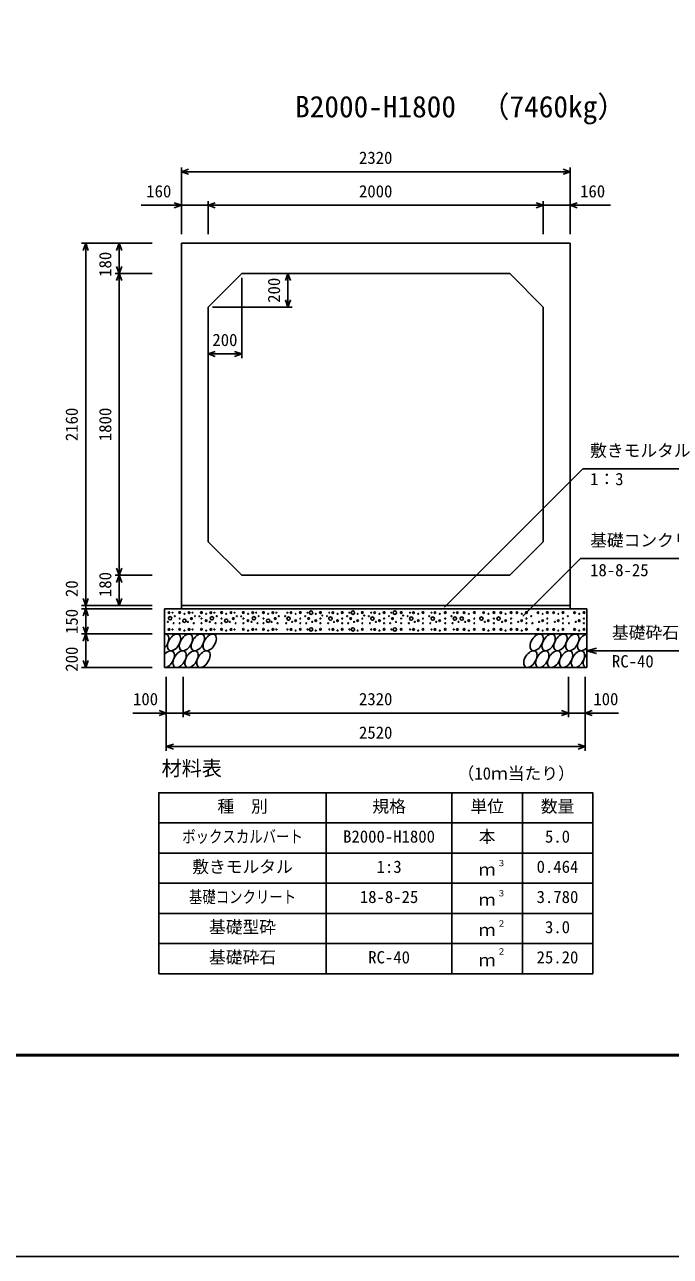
# Model space of a CAD drawing. Units: millimetres, scale not verified. Extents: x -50400 to 50400, y -17820 to 17820.
# Drawn here: x 23864 to 27718, y -17820 to -10474 of the extents above; entities that cross this region are included whole.
import ezdxf
from ezdxf.enums import TextEntityAlignment as Align

# ---------------------------------------------------------------- set-up
doc = ezdxf.new("R2010")
doc.units = ezdxf.units.MM
doc.header["$LTSCALE"] = 60
for name, color, linetype, lineweight in [('0-0_DIM', 7, 'Continuous', 25), ('0-1_Defpoints', 5, 'Continuous', 25), ('0-2_HATCH', 6, 'Continuous', 25), ('0-3_HYO', 3, 'Continuous', 25), ('0-4_HYO2', 4, 'Continuous', 25), ('0-5_OUTLINE', 3, 'Continuous', 25), ('0-7_TXT', 7, 'Continuous', 25), ('0-8_WAKU', 3, 'Continuous', 25)]:
    doc.layers.add(name, color=color, linetype=linetype, lineweight=lineweight)
doc.styles.add('ＭＳ ゴシック', font='')
doc.styles.get('ＭＳ ゴシック').set_extended_font_data('MS Gothic')

msp = doc.modelspace()

# ---------------------------------------------------------------- linework, layer by layer
at = {"layer": '0-0_DIM'}
for p, q in [((24799.98, -11326.22), (24799.98, -11723.11)), ((27119.98, -11351.22), (24799.98, -11351.22)), ((27119.98, -11326.22), (27119.98, -11723.11)), ((24959.98, -11526.22), (24959.98, -11723.11)), ((26959.98, -11526.22), (26959.98, -11723.11)), ((24559.24, -11551.22), (24799.98, -11551.22)), ((24959.98, -11551.22), (24799.98, -11551.22)), ((26959.98, -11551.22), (24959.98, -11551.22)), ((26959.98, -11551.22), (27119.98, -11551.22)), ((27360.73, -11551.22), (27119.98, -11551.22)), ((24203.88, -11778.11), (24624.98, -11778.11)), ((24228.88, -13938.11), (24228.88, -11778.11)), ((24428.88, -11778.11), (24428.88, -11958.11)), ((24403.88, -11958.11), (24624.98, -11958.11)), ((24428.88, -11958.11), (24428.88, -13758.11)), ((25436.05, -12158.11), (25436.05, -11958.11)), ((25159.98, -11983.11), (25159.98, -12462.83)), ((24984.98, -12158.11), (25461.05, -12158.11)), ((25159.98, -12437.83), (24959.98, -12437.83)), ((26371.17, -13947.69), (27196.48, -13122.38)), ((28028.89, -13122.38), (27196.48, -13122.38)), ((26838.01, -14001.84), (27182.07, -13657.78)), ((28281.62, -13657.78), (27182.07, -13657.78)), ((24403.88, -13758.11), (24624.98, -13758.11)), ((24428.88, -13938.11), (24428.88, -13758.11)), ((24203.88, -13938.11), (24624.98, -13938.11)), ((24228.88, -13938.11), (24228.88, -13958.11)), ((24203.88, -13958.11), (24624.98, -13958.11)), ((24228.88, -13958.11), (24228.88, -14108.11)), ((24203.88, -14108.11), (24624.98, -14108.11)), ((24228.88, -14108.11), (24228.88, -14308.11)), ((27219.98, -14208.11), (27277.94, -14192.58)), ((27899.79, -14208.11), (27219.98, -14208.11)), ((27219.98, -14208.11), (27277.94, -14223.64)), ((24203.88, -14308.11), (24624.98, -14308.11)), ((24709.98, -14804.72), (24709.98, -14363.11)), ((24809.98, -14604.72), (24809.98, -14363.11)), ((27109.98, -14604.72), (27109.98, -14363.11)), ((27109.98, -14604.72), (27109.98, -14363.11)), ((27209.98, -14804.72), (27209.98, -14363.11)), ((24510.44, -14579.72), (24709.98, -14579.72)), ((24809.98, -14579.72), (24709.98, -14579.72)), ((27109.98, -14579.72), (24809.98, -14579.72)), ((27209.98, -14579.72), (27109.98, -14579.72)), ((27409.53, -14579.72), (27209.98, -14579.72)), ((27209.98, -14779.72), (24709.98, -14779.72))]:
    msp.add_line(p, q, dxfattribs=at)
for points in [[(24842.27, -11335.83), (24799.98, -11351.22), (24842.27, -11366.61)], [(27077.7, -11335.83), (27119.98, -11351.22), (27077.7, -11366.61)], [(24757.7, -11535.83), (24799.98, -11551.22), (24757.7, -11566.61)], [(25002.27, -11535.83), (24959.98, -11551.22), (25002.27, -11566.61)], [(26917.7, -11535.83), (26959.98, -11551.22), (26917.7, -11566.61)], [(27162.27, -11535.83), (27119.98, -11551.22), (27162.27, -11566.61)], [(24244.27, -11820.4), (24228.88, -11778.11), (24213.49, -11820.4)], [(24444.27, -11820.4), (24428.88, -11778.11), (24413.49, -11820.4)], [(24444.27, -11915.83), (24428.88, -11958.11), (24413.49, -11915.83)], [(24444.27, -12000.4), (24428.88, -11958.11), (24413.49, -12000.4)], [(25451.44, -12000.4), (25436.05, -11958.11), (25420.66, -12000.4)], [(25451.44, -12115.83), (25436.05, -12158.11), (25420.66, -12115.83)], [(25002.27, -12422.44), (24959.98, -12437.83), (25002.27, -12453.22)], [(25117.7, -12422.44), (25159.98, -12437.83), (25117.7, -12453.22)], [(24444.27, -13715.83), (24428.88, -13758.11), (24413.49, -13715.83)], [(24444.27, -13800.4), (24428.88, -13758.11), (24413.49, -13800.4)], [(24244.27, -13895.83), (24228.88, -13938.11), (24213.49, -13895.83)], [(24444.27, -13895.83), (24428.88, -13938.11), (24413.49, -13895.83)], [(24244.27, -14000.4), (24228.88, -13958.11), (24213.49, -14000.4)], [(24244.27, -14065.83), (24228.88, -14108.11), (24213.49, -14065.83)], [(24244.27, -14150.4), (24228.88, -14108.11), (24213.49, -14150.4)], [(24244.27, -14265.83), (24228.88, -14308.11), (24213.49, -14265.83)], [(24667.7, -14564.33), (24709.98, -14579.72), (24667.7, -14595.12)], [(24852.27, -14564.33), (24809.98, -14579.72), (24852.27, -14595.12)], [(27067.7, -14564.33), (27109.98, -14579.72), (27067.7, -14595.12)], [(27252.27, -14564.33), (27209.98, -14579.72), (27252.27, -14595.12)], [(24752.27, -14764.33), (24709.98, -14779.72), (24752.27, -14795.12)], [(27167.7, -14764.33), (27209.98, -14779.72), (27167.7, -14795.12)]]:
    msp.add_lwpolyline(points, dxfattribs=at)
at = {"layer": '0-1_Defpoints'}
msp.add_lwpolyline([(0, -17820), (50400, -17820), (50400, 17820), (0, 17820)], close=True, dxfattribs=at)
at = {"layer": '0-2_HATCH'}
for centre, radius in [((24726.02, -13980.93), 5), ((24732.56, -14013.95), 10), ((24747.05, -13980.93), 2.5), ((24761.07, -14001.95), 2.5), ((24789.95, -13980.06), 5), ((24789.95, -14015.95), 2.5), ((24817.99, -14029.08), 10), ((24817.99, -13987.94), 2.5), ((24846.02, -13980.93), 5), ((24860.04, -14015.95), 5), ((24867.05, -13980.93), 2.5), ((24881.07, -14001.95), 2.5), ((24907.53, -14002.85), 2.5), ((24919.95, -13980.06), 5), ((24919.95, -14015.95), 2.5), ((24947.99, -14029.08), 5), ((24947.99, -13987.94), 2.5), ((24976.02, -13980.93), 5), ((24982.56, -14013.95), 10), ((24997.05, -13980.93), 2.5), ((25011.07, -14001.95), 2.5), ((25039.95, -13980.06), 5), ((25039.95, -14015.95), 2.5), ((25067.99, -14029.08), 10), ((25067.99, -13987.94), 2.5), ((25096.02, -13980.93), 5), ((25110.04, -14015.95), 5), ((25117.05, -13980.93), 2.5), ((25131.07, -14001.95), 2.5), ((25157.53, -14002.85), 2.5), ((25169.95, -13980.06), 5), ((25169.95, -14015.95), 2.5), ((25197.99, -14029.08), 5), ((25197.99, -13987.94), 2.5), ((25226.02, -13980.93), 5), ((25232.56, -14013.95), 10), ((25247.05, -13980.93), 2.5), ((25261.07, -14001.95), 2.5), ((25289.95, -13980.06), 5), ((25289.95, -14015.95), 2.5), ((25317.99, -14029.08), 10), ((25317.99, -13987.94), 2.5), ((25346.02, -13980.93), 5), ((25360.04, -14015.95), 5), ((25367.05, -13980.93), 2.5), ((25381.07, -14001.95), 2.5), ((25418.89, -14001.95), 2.5), ((25439.92, -14015.95), 10), ((25432.91, -13980.93), 2.5), ((25453.94, -13980.93), 5), ((25481.98, -14029.08), 5), ((25481.98, -13987.94), 2.5), ((25510.01, -13980.06), 5), ((25510.01, -14015.95), 2.5), ((25538.89, -14001.95), 2.5), ((25552.91, -13980.93), 2.5), ((25559.92, -14015.95), 5), ((25573.94, -13980.93), 10), ((25601.98, -14029.08), 5), ((25601.98, -13987.94), 2.5), ((25630.01, -13980.06), 5), ((25630.01, -14015.95), 2.5), ((25641.35, -13997.63), 2.5), ((25668.89, -14001.95), 2.5), ((25689.92, -14015.95), 10), ((25682.91, -13980.93), 2.5), ((25703.94, -13980.93), 5), ((25731.98, -14029.08), 5), ((25731.98, -13987.94), 2.5), ((25760.01, -13980.06), 5), ((25760.01, -14015.95), 2.5), ((25788.89, -14001.95), 2.5), ((25802.91, -13980.93), 2.5), ((25809.92, -14015.95), 5), ((25823.94, -13980.93), 10), ((25851.98, -14029.08), 5), ((25851.98, -13987.94), 2.5), ((25880.01, -13980.06), 5), ((25880.01, -14015.95), 2.5), ((25891.35, -13997.63), 2.5), ((25918.89, -14001.95), 2.5), ((25939.92, -14015.95), 10), ((25932.91, -13980.93), 2.5), ((25953.94, -13980.93), 5), ((25981.98, -14029.08), 5), ((25981.98, -13987.94), 2.5), ((26010.01, -13980.06), 5), ((26010.01, -14015.95), 2.5), ((26038.89, -14001.95), 2.5), ((26052.91, -13980.93), 2.5), ((26059.92, -14015.95), 5), ((26073.94, -13980.93), 10), ((26111.84, -13980.06), 5), ((26111.84, -14015.95), 2.5), ((26123.18, -13997.63), 2.5), ((26150.71, -14001.95), 2.5), ((26171.74, -14015.95), 10), ((26164.73, -13980.93), 2.5), ((26185.76, -13980.93), 5), ((26213.8, -14029.08), 5), ((26213.8, -13987.94), 2.5), ((26241.84, -13980.06), 5), ((26241.84, -14015.95), 2.5), ((26278.78, -14001.95), 2.5), ((26299.81, -14015.95), 10), ((26292.79, -13980.93), 2.5), ((26313.83, -13980.93), 5), ((26341.86, -14029.08), 5), ((26341.86, -13987.94), 2.5), ((26374.77, -13980.06), 5), ((26374.77, -14015.95), 2.5), ((26411.7, -14001.95), 2.5), ((26432.73, -14015.95), 10), ((26425.72, -13980.93), 2.5), ((26446.75, -13980.93), 5), ((26473.4, -14015.95), 10), ((26487.42, -13980.93), 5), ((26515.46, -14029.08), 5), ((26515.46, -13987.94), 2.5), ((26548.36, -13980.06), 5), ((26548.36, -14015.95), 2.5), ((26590.25, -14015.95), 10), ((26604.27, -13980.93), 5), ((26632.3, -14029.08), 5), ((26632.3, -13987.94), 2.5), ((26665.2, -13980.06), 5), ((26665.2, -14015.95), 2.5), ((26692.94, -14015.95), 10), ((26706.96, -13980.93), 5), ((26735, -14029.08), 5), ((26735, -13987.94), 2.5), ((26767.9, -13980.06), 5), ((26767.9, -14015.95), 2.5), ((26803.17, -13980.93), 5), ((26831.2, -14029.08), 5), ((26831.2, -13987.94), 2.5), ((26859.24, -13980.06), 5), ((26859.24, -14015.95), 2.5), ((26888.12, -14001.95), 2.5), ((26927.98, -13980.93), 5), ((26956.02, -14029.08), 5), ((26956.02, -13987.94), 2.5), ((26984.06, -13980.06), 5), ((26984.06, -14015.95), 2.5), ((27021.62, -13980.93), 5), ((27049.66, -14029.08), 5), ((27049.66, -13987.94), 2.5), ((27077.7, -13980.06), 5), ((27077.7, -14015.95), 2.5), ((27106.57, -14001.95), 2.5), ((27146.44, -13980.93), 5), ((27174.47, -14029.08), 5), ((27174.47, -13987.94), 2.5), ((27202.51, -13980.06), 5), ((27202.51, -14015.95), 2.5), ((24719.01, -14036.09), 2.5), ((24726.02, -14080.93), 5), ((24747.05, -14080.93), 2.5), ((24754.06, -14043.96), 2.5), ((24789.95, -14080.06), 5), ((24789.95, -14043.96), 2.5), ((24817.99, -14087.94), 2.5), ((24839.01, -14036.09), 2.5), ((24846.02, -14080.93), 5), ((24867.05, -14080.93), 2.5), ((24874.06, -14043.96), 2.5), ((24919.95, -14080.06), 5), ((24919.95, -14043.96), 2.5), ((24947.99, -14087.94), 2.5), ((24969.01, -14036.09), 2.5), ((24976.02, -14080.93), 5), ((24997.05, -14080.93), 2.5), ((25004.06, -14043.96), 2.5), ((25039.95, -14080.06), 5), ((25039.95, -14043.96), 2.5), ((25067.99, -14087.94), 2.5), ((25089.01, -14036.09), 2.5), ((25096.02, -14080.93), 5), ((25117.05, -14080.93), 2.5), ((25124.06, -14043.96), 2.5), ((25169.95, -14080.06), 5), ((25169.95, -14043.96), 2.5), ((25197.99, -14087.94), 2.5), ((25219.01, -14036.09), 2.5), ((25226.02, -14080.93), 5), ((25247.05, -14080.93), 2.5), ((25254.06, -14043.96), 2.5), ((25289.95, -14080.06), 5), ((25289.95, -14043.96), 2.5), ((25317.99, -14087.94), 2.5), ((25339.01, -14036.09), 2.5), ((25346.02, -14080.93), 5), ((25367.05, -14080.93), 2.5), ((25374.06, -14043.96), 2.5), ((25425.9, -14043.96), 2.5), ((25432.91, -14080.93), 2.5), ((25453.94, -14080.93), 5), ((25460.95, -14036.09), 2.5), ((25481.98, -14087.94), 2.5), ((25510.01, -14080.06), 5), ((25510.01, -14043.96), 2.5), ((25545.9, -14043.96), 2.5), ((25552.91, -14080.93), 2.5), ((25573.94, -14080.93), 10), ((25580.95, -14036.09), 2.5), ((25601.98, -14087.94), 2.5), ((25630.01, -14080.06), 5), ((25630.01, -14043.96), 2.5), ((25675.9, -14043.96), 2.5), ((25682.91, -14080.93), 2.5), ((25703.94, -14080.93), 5), ((25710.95, -14036.09), 2.5), ((25731.98, -14087.94), 2.5), ((25760.01, -14080.06), 5), ((25760.01, -14043.96), 2.5), ((25795.9, -14043.96), 2.5), ((25802.91, -14080.93), 2.5), ((25823.94, -14080.93), 10), ((25830.95, -14036.09), 2.5), ((25851.98, -14087.94), 2.5), ((25880.01, -14080.06), 5), ((25880.01, -14043.96), 2.5), ((25925.9, -14043.96), 2.5), ((25932.91, -14080.93), 2.5), ((25953.94, -14080.93), 5), ((25960.95, -14036.09), 2.5), ((25981.98, -14087.94), 2.5), ((26010.01, -14080.06), 5), ((26010.01, -14043.96), 2.5), ((26045.9, -14043.96), 2.5), ((26052.91, -14080.93), 2.5), ((26073.94, -14080.93), 10), ((26080.95, -14036.09), 2.5), ((26111.84, -14080.06), 5), ((26111.84, -14043.96), 2.5), ((26157.72, -14043.96), 2.5), ((26164.73, -14080.93), 2.5), ((26185.76, -14080.93), 5), ((26192.77, -14036.09), 2.5), ((26213.8, -14087.94), 2.5), ((26241.84, -14080.06), 5), ((26241.84, -14043.96), 2.5), ((26285.79, -14043.96), 2.5), ((26292.79, -14080.93), 2.5), ((26313.83, -14080.93), 5), ((26320.83, -14036.09), 2.5), ((26341.86, -14087.94), 2.5), ((26374.77, -14080.06), 5), ((26374.77, -14043.96), 2.5), ((26418.71, -14043.96), 2.5), ((26425.72, -14080.93), 2.5), ((26446.75, -14080.93), 5), ((26453.76, -14036.09), 2.5), ((26487.42, -14080.93), 5), ((26494.43, -14036.09), 2.5), ((26515.46, -14087.94), 2.5), ((26548.36, -14080.06), 5), ((26548.36, -14043.96), 2.5), ((26604.27, -14080.93), 5), ((26611.27, -14036.09), 2.5), ((26632.3, -14087.94), 2.5), ((26665.2, -14080.06), 5), ((26665.2, -14043.96), 2.5), ((26706.96, -14080.93), 5), ((26713.97, -14036.09), 2.5), ((26735, -14087.94), 2.5), ((26767.9, -14080.06), 5), ((26767.9, -14043.96), 2.5), ((26803.17, -14080.93), 5), ((26810.17, -14036.09), 2.5), ((26831.2, -14087.94), 2.5), ((26859.24, -14080.06), 5), ((26859.24, -14043.96), 2.5), ((26895.13, -14043.96), 2.5), ((26927.98, -14080.93), 5), ((26934.99, -14036.09), 2.5), ((26956.02, -14087.94), 2.5), ((26984.06, -14080.06), 5), ((26984.06, -14043.96), 2.5), ((27021.62, -14080.93), 5), ((27028.63, -14036.09), 2.5), ((27049.66, -14087.94), 2.5), ((27077.7, -14080.06), 5), ((27077.7, -14043.96), 2.5), ((27113.58, -14043.96), 2.5), ((27146.44, -14080.93), 5), ((27153.45, -14036.09), 2.5), ((27174.47, -14087.94), 2.5), ((27202.51, -14080.06), 5), ((27202.51, -14043.96), 2.5)]:
    msp.add_circle(centre, radius, dxfattribs=at)
for centre in [(24756.29, -14158.12), (24827.24, -14158.12), (24898.2, -14158.12), (24969.15, -14158.12), (26920.71, -14158.12), (26991.67, -14158.12), (27062.63, -14158.12), (27133.58, -14158.12), (24789.53, -14258.11), (24860.49, -14258.11), (24931.45, -14258.11), (26883.01, -14258.11), (26953.96, -14258.11), (27024.92, -14258.11), (27095.87, -14258.11), (27166.83, -14258.11)]:
    msp.add_ellipse(centre, major_axis=(29.09, 47.08), ratio=0.5792, dxfattribs=at)
for centre, start_param, end_param in [((24685.33, -14158.12), 4.3355439, 6.7245934), ((27204.54, -14158.12), 0.4199491, 4.357003), ((24718.58, -14258.11), 3.4740877, 7.5860497), ((27237.79, -14258.11), 1.2805297, 3.4964223)]:
    msp.add_ellipse(centre, major_axis=(29.09, 47.08), ratio=0.5792, start_param=start_param, end_param=end_param, dxfattribs=at)
at = {"layer": '0-3_HYO'}
for p, q in [((25664.98, -15054.72), (25664.98, -16134.72)), ((26414.98, -15054.72), (26414.98, -16134.72)), ((26834.98, -15054.72), (26834.98, -16134.72)), ((24664.98, -15234.72), (27254.98, -15234.72))]:
    msp.add_line(p, q, dxfattribs=at)
msp.add_lwpolyline([(24664.98, -16134.72), (27254.98, -16134.72), (27254.98, -15054.72), (24664.98, -15054.72)], close=True, dxfattribs=at)
at = {"layer": '0-4_HYO2'}
for p, q in [((24664.98, -15414.72), (27254.98, -15414.72)), ((24664.98, -15594.72), (27254.98, -15594.72)), ((24664.98, -15774.72), (27254.98, -15774.72)), ((24664.98, -15954.72), (27254.98, -15954.72))]:
    msp.add_line(p, q, dxfattribs=at)
at = {"layer": '0-5_OUTLINE'}
for p, q in [((27119.98, -11778.11), (24799.98, -11778.11)), ((24799.98, -11778.11), (24799.98, -13958.11)), ((27119.98, -11778.11), (27119.98, -13958.11)), ((24959.98, -12158.11), (25159.98, -11958.11)), ((26759.98, -11958.11), (25159.98, -11958.11)), ((26759.98, -11958.11), (26959.98, -12158.11)), ((24959.98, -12158.11), (24959.98, -13558.11)), ((27119.98, -13938.11), (24799.98, -13938.11)), ((24699.98, -13958.11), (24699.98, -14308.11)), ((24699.98, -13958.11), (27219.98, -13958.11)), ((27219.98, -13958.11), (27219.98, -14308.11)), ((24699.98, -14108.11), (27219.98, -14108.11)), ((24699.98, -14308.11), (27219.98, -14308.11))]:
    msp.add_line(p, q, dxfattribs=at)
for points in [[(26959.98, -12158.11), (26959.98, -13558.11), (26759.98, -13758.11)], [(26759.98, -13758.11), (25159.98, -13758.11), (24959.98, -13558.11)]]:
    msp.add_lwpolyline(points, dxfattribs=at)
at = {"layer": '0-8_WAKU', "lineweight": 50}
msp.add_lwpolyline([(1200, -16620), (49200, -16620), (49200, 16620), (1200, 16620)], close=True, dxfattribs=at)

# ---------------------------------------------------------------- texts
at = {"layer": '0-0_DIM', "style": 'ＭＳ ゴシック'}
for s, p in [('2320', (25859.98, -11326.22)), ('160', (24590.34, -11526.22)), ('2000', (25859.98, -11526.22)), ('160', (27179.62, -11526.22)), ('200', (24984.98, -12412.83)), ('敷きモルタル', (27239.33, -13072.38)), ('1：3', (27239.33, -13242.5)), ('基礎コンクリート', (27239.33, -13607.78)), ('18-8-25', (27239.33, -13785.41)), ('基礎砕石', (27369.72, -14158.11)), ('RC-40', (27369.72, -14329.49)), ('100', (24511.34, -14554.72)), ('2320', (25859.98, -14554.72)), ('100', (27258.62, -14554.72)), ('2520', (25859.98, -14754.72))]:
    msp.add_text(s, height=73.31, dxfattribs=at).set_placement(p, align=Align.BOTTOM_LEFT)
for s, p in [('180', (24403.88, -11978.11)), ('200', (25411.05, -12133.11)), ('2160', (24203.88, -12958.11)), ('1800', (24403.88, -12958.11)), ('20', (24203.88, -13888.04)), ('180', (24403.88, -13888.11)), ('150', (24203.88, -14108.11)), ('200', (24203.88, -14333.11))]:
    msp.add_text(s, height=73.31, rotation=90, dxfattribs=at).set_placement(p, align=Align.BOTTOM_LEFT)
at = {"layer": '0-7_TXT', "style": 'ＭＳ ゴシック'}
for s, height, p in [('B2000-H1800', 128.3, (25478.73, -11065.61)), ('（7460kg）', 128.3, (26583.57, -11065.61)), ('材料表', 87.98, (24681.65, -14979.72)), ('（10ｍ当たり）', 73.31, (26448.31, -14998.06)), ('種\u3000別', 73.31, (25014.98, -15194.72)), ('規格', 73.31, (25939.98, -15194.72)), ('単位', 73.31, (26524.98, -15194.72)), ('数量', 73.31, (26944.98, -15194.72)), ('B2000-H1800', 73.31, (25764.98, -15374.72)), ('本', 73.31, (26574.98, -15374.72)), ('5.0', 73.31, (26969.98, -15374.72)), ('敷きモルタル', 73.31, (24864.98, -15554.72)), ('1:3', 73.31, (25964.98, -15554.72)), ('ｍ', 73.31, (26574.98, -15571.39)), ('３', 36.66, (26684.22, -15504.11)), ('0.464', 73.31, (26919.98, -15554.72)), ('18-8-25', 73.31, (25864.98, -15734.72)), ('３', 36.66, (26684.22, -15684.11)), ('3.780', 73.31, (26919.98, -15734.72)), ('ｍ', 73.31, (26574.98, -15751.39)), ('基礎型砕', 73.31, (24964.98, -15914.72)), ('ｍ', 73.31, (26574.98, -15931.39)), ('２', 36.66, (26684.22, -15864.11)), ('3.0', 73.31, (26969.98, -15914.72)), ('基礎砕石', 73.31, (24964.98, -16094.72)), ('RC-40', 73.31, (25914.98, -16094.72)), ('２', 36.66, (26684.22, -16030.78)), ('25.20', 73.31, (26919.98, -16094.72)), ('ｍ', 73.31, (26574.98, -16111.39))]:
    msp.add_text(s, height=height, dxfattribs=at).set_placement(p, align=Align.BOTTOM_LEFT)
at = {"layer": '0-7_TXT', "style": 'ＭＳ ゴシック', "width": 0.8}
for s, p in [('ボックスカルバート', (24804.98, -15374.72)), ('基礎コンクリート', (24844.98, -15734.72))]:
    msp.add_text(s, height=73.31, dxfattribs=at).set_placement(p, align=Align.BOTTOM_LEFT)

doc.saveas('drawing.dxf')
